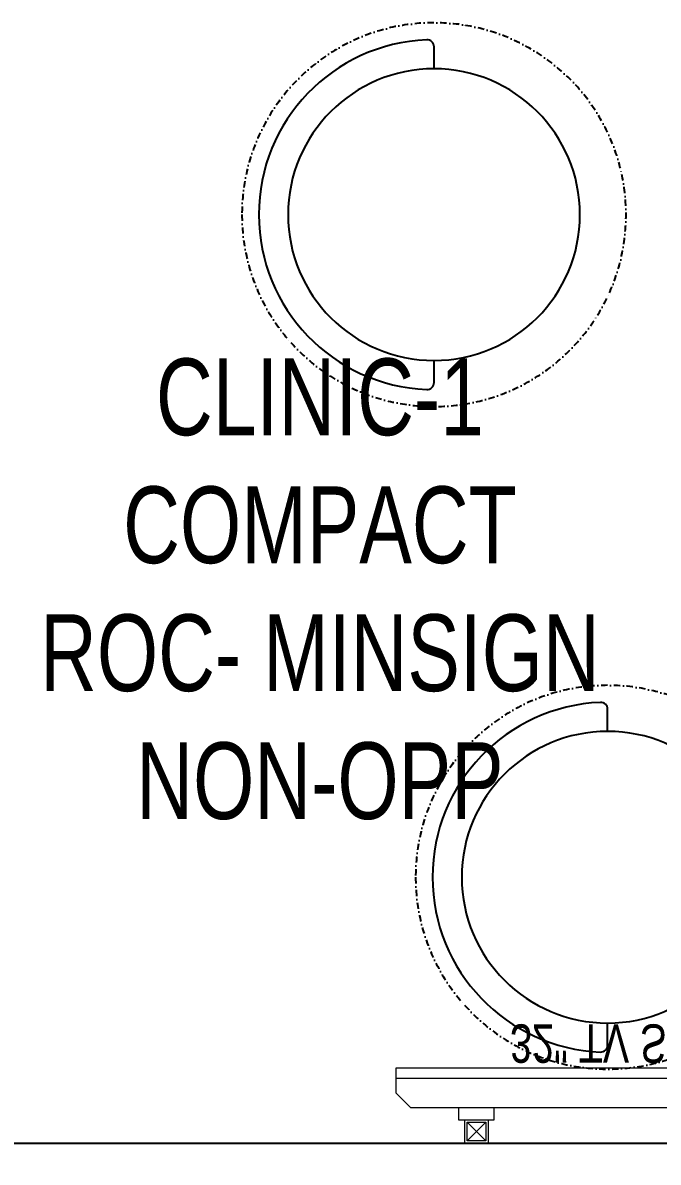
# Model space of a CAD drawing. Header units: feet. Extents: x 3651693 to 3662081, y -5465341 to -5451435.
# Drawn here: x 3659458 to 3660285, y -5456161 to -5454676 of the extents above; entities that cross this region are included whole.
import ezdxf

# ---------------------------------------------------------------- set-up
doc = ezdxf.new("R2010")
doc.units = ezdxf.units.FT
doc.header["$LTSCALE"] = 33
doc.header["$MEASUREMENT"] = 0
doc.linetypes.add('DASHDOT2', pattern=[0.5, 0.25, -0.125, 0, -0.125])
for name, color, linetype, lineweight in [('LENS-FURNITURE', 13, 'Continuous', 9), ('LENS-PARTITION', 21, 'Continuous', 25), ('LENS-TEXT', 31, 'Continuous', 5), ('LK-EQPMT', 3, 'Continuous', 18), ('LN-ELEVATION-1', 81, 'Continuous', 25)]:
    doc.layers.add(name, color=color, linetype=linetype, lineweight=lineweight)
doc.styles.add('LK TXT', font='GILC____.TTF', dxfattribs={"height": 100})
doc.styles.get("Standard").update_dxf_attribs({"font": 'GILC____.TTF'})

# ---------------------------------------------------------------- blocks, each defined once
blk = doc.blocks.new('DOCTOR STOOL')
at = {"layer": 'LN-ELEVATION-1', "ltscale": 100}
blk.add_lwpolyline([(228, 37.8), (228, 9.1, -0.426474), (218.5, 0, -0.959166), (218.5, 455.6, -0.426474), (228, 446.5), (228, 417.8)], format="xyb", dxfattribs=at)
at = {"layer": 'LN-ELEVATION-1', "linetype": 'DASHDOT2'}
blk.add_circle((228, 227.8), 250, dxfattribs=at)
at = {"layer": 'LN-ELEVATION-1', "ltscale": 100}
blk.add_circle((228, 227.8), 190, dxfattribs=at)
blk = doc.blocks.new('32INCH VC FOR CLINIC')
at = {"layer": 'LK-EQPMT'}
for p, q in [((116.9, 152.6), (92.6, 128.3)), ((92.6, 152.6), (116.9, 128.3)), ((627.7, 152.6), (652, 128.3))]:
    blk.add_line(p, q, dxfattribs=at)
at = {"layer": 'LK-EQPMT', "ltscale": 12}
for p, q in [((81.5, 109.7), (81.5, 125.2)), ((81.5, 125.2), (128, 125.2)), ((128, 125.2), (128, 109.7)), ((617, 125.2), (617, 109.7)), ((617, 125.2), (663.5, 125.2)), ((663.5, 109.7), (663.5, 125.2)), ((0, 90.3), (19.4, 109.7)), ((725.6, 109.7), (19.4, 109.7)), ((745, 90.3), (725.6, 109.7)), ((0, 70.9), (0, 90.3)), ((745, 70.9), (745, 90.3))]:
    blk.add_line(p, q, dxfattribs=at)
at = {"layer": 'LK-EQPMT'}
for points in [[(89.6, 125.2), (119.9, 125.2), (119.9, 155.6), (89.6, 155.6)], [(92.6, 128.3), (116.9, 128.3), (116.9, 152.6), (92.6, 152.6)], [(655, 125.2), (624.7, 125.2), (624.7, 155.6), (655, 155.6)], [(652, 128.3), (627.7, 128.3), (627.7, 152.6), (652, 152.6)]]:
    blk.add_lwpolyline(points, close=True, dxfattribs=at)
at = {"layer": 'LK-EQPMT', "ltscale": 12}
blk.add_lwpolyline([(0, 58), (0, 70.9), (745, 70.9), (745, 58)], close=True, dxfattribs=at)
at = {"layer": 'LENS-TEXT', "color": 0, "ltscale": 2, "insert": (391.2, 25.6), "char_height": 50, "attachment_point": 5}
blk.add_mtext_dynamic_manual_height_columns('32" TV SCREEN -VC', width=466.48, gutter_width=12.5, heights=[0], dxfattribs=at)

msp = doc.modelspace()

# ---------------------------------------------------------------- linework, layer by layer
at = {"layer": 'LENS-PARTITION', "elevation": 0}
msp.add_lwpolyline([(3659326.8, -5456136.1), (3660926.8, -5456136.1), (3660926.8, -5456236.1), (3659326.8, -5456236.1)], close=True, dxfattribs=at)

# ---------------------------------------------------------------- block references
at = {"xscale": -1, "rotation": 180}
msp.add_blockref('32INCH VC FOR CLINIC', (3659943.6, -5455980.5, 0), dxfattribs=at)
at = {"layer": 'LENS-FURNITURE', "xscale": -1, "rotation": 180}
for p in [(3659765.1, -5454698.6, 0), (3659991.2, -5455561.9, 0)]:
    msp.add_blockref('DOCTOR STOOL', p, dxfattribs=at)

# ---------------------------------------------------------------- texts
at = {"layer": 'LENS-TEXT', "color": 0, "linetype": 'Continuous', "ltscale": 3, "insert": (3659844.6, -5455414.6), "char_height": 100, "attachment_point": 5, "style": 'LK TXT'}
msp.add_mtext_dynamic_manual_height_columns('CLINIC-1 COMPACT ROC- MINSIGN\\PNON-OPP', width=730.507, gutter_width=1, heights=[0], dxfattribs=at)

doc.saveas('drawing.dxf')
